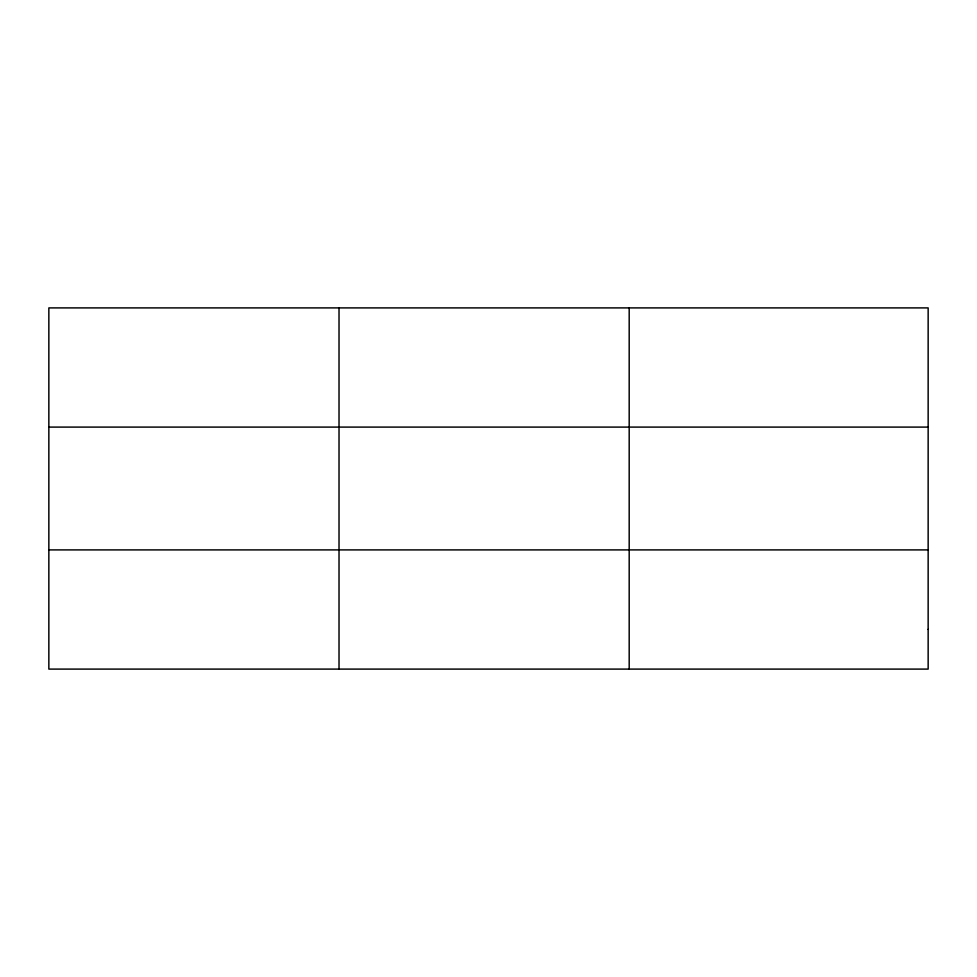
<?xml version="1.0" encoding="UTF-8"?>
<svg xmlns="http://www.w3.org/2000/svg" width="977" height="977" viewBox="0 0 977 977"><rect width="100%" height="100%" fill="white"/><g stroke="black" fill="none" stroke-linecap="round" stroke-linejoin="round"><path stroke-width="1.47" d="M339.019 669.098L339.019 307.902M629.188 669.098L629.188 307.902M48.85 427.096L928.15 427.096M48.85 549.904L928.15 549.904M928.15 629.371L928.15 669.098L48.85 669.098L48.85 307.902L928.15 307.902L928.15 629.371"/></g></svg>
